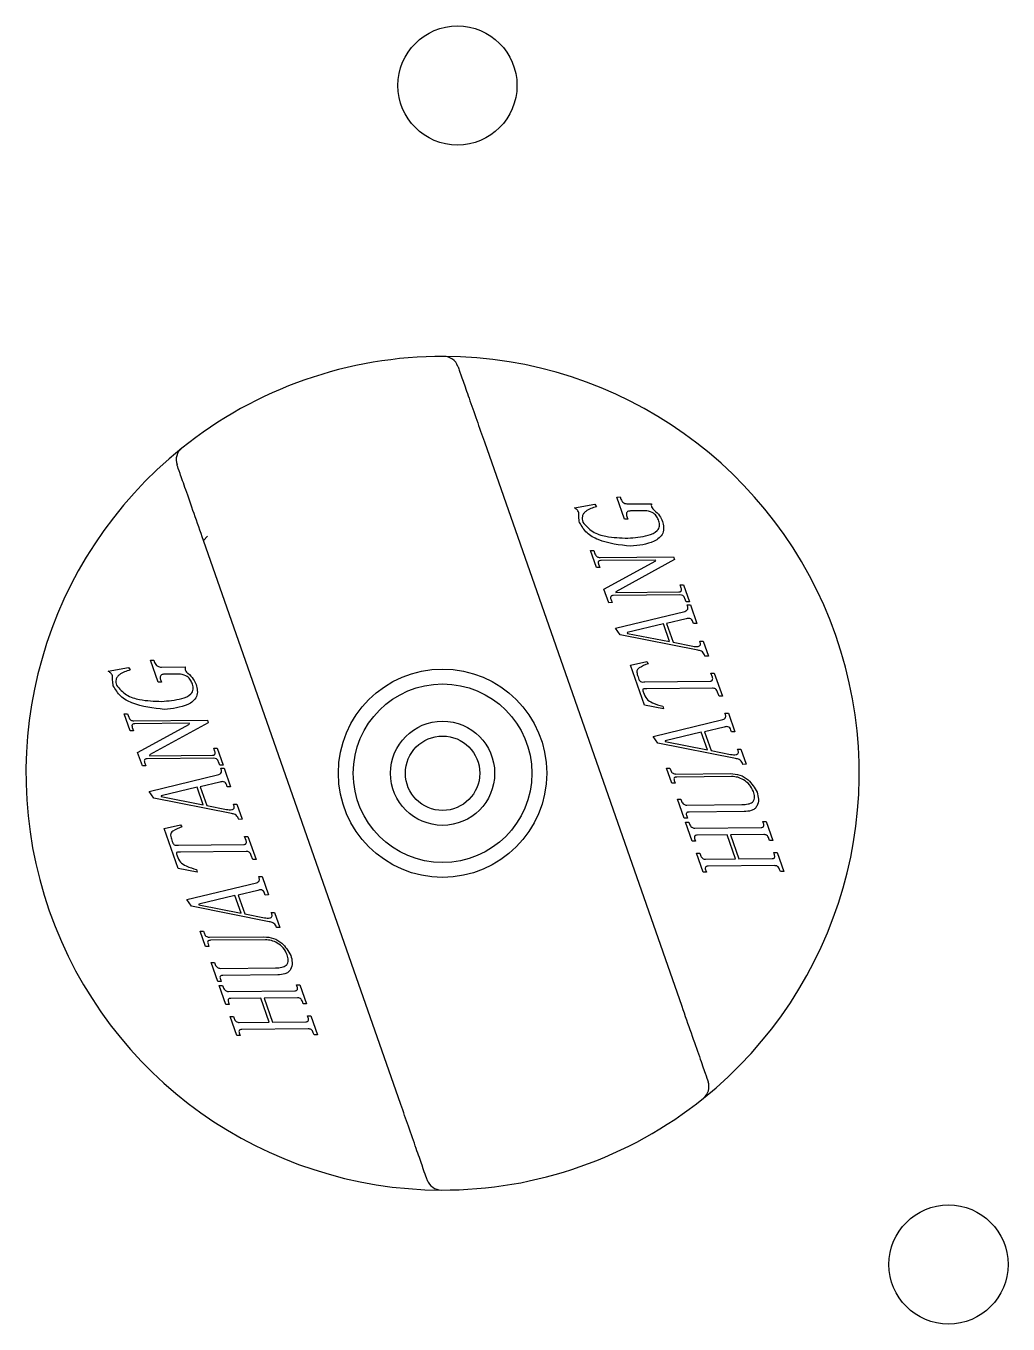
# Model space of a CAD drawing. Extents: x 59521 to 184406, y -1257 to 56672.
# Drawn here: x 63828.37 to 63861.37, y 15238.63 to 15282.23 of the extents above; entities that cross this region are included whole.
import ezdxf

# ---------------------------------------------------------------- set-up
doc = ezdxf.new("R2010")
doc.units = 0
doc.header["$MEASUREMENT"] = 0
doc.layers.get('0').update_dxf_attribs({"linetype": 'CONTINUOUS'})

# ---------------------------------------------------------------- blocks, each defined once
blk = doc.blocks.new('hu7888')
at = {"color": 87, "linetype": 'Continuous', "lineweight": 25}
for p, q in [((703.541, 397.026), (710.172, 378.078)), ((707.988, 395.178), (708.101, 395.179)), ((708.247, 394.438), (707.988, 395.178)), ((708.101, 395.179), (708.127, 395.105)), ((706.567, 394.81), (707.248, 394.935)), ((707.248, 394.935), (707.308, 394.852)), ((708.359, 394.945), (709.157, 394.952)), ((708.997, 394.714), (708.457, 394.709)), ((708.361, 394.438), (708.247, 394.438)), ((708.329, 394.528), (708.361, 394.438)), ((700.734, 374.774), (694.102, 393.722)), ((694.243, 393.86), (694.106, 393.712)), ((707.106, 393.38), (707.219, 393.381)), ((707.306, 392.808), (707.106, 393.38)), ((707.219, 393.381), (707.258, 393.27)), ((707.38, 392.919), (707.419, 392.808)), ((707.427, 393.147), (709.901, 393.169)), ((709.291, 393.062), (707.462, 393.045)), ((707.559, 392.085), (709.301, 393.034)), ((709.933, 393.076), (707.954, 391.997)), ((709.301, 393.034), (709.291, 393.062)), ((709.901, 393.169), (709.933, 393.076)), ((707.419, 392.808), (707.306, 392.808)), ((707.718, 391.629), (707.559, 392.085)), ((707.954, 391.997), (707.964, 391.969)), ((707.964, 391.969), (710.075, 391.988)), ((710.118, 392.225), (710.231, 392.226)), ((710.156, 392.114), (710.118, 392.225)), ((710.231, 392.226), (710.431, 391.654)), ((707.832, 391.63), (707.718, 391.629)), ((707.799, 391.724), (707.832, 391.63)), ((710.11, 391.887), (707.874, 391.867)), ((710.318, 391.653), (710.279, 391.764)), ((710.431, 391.654), (710.318, 391.653)), ((710.353, 391.552), (710.466, 391.553)), ((710.368, 391.509), (710.353, 391.552)), ((710.466, 391.553), (710.684, 390.931)), ((707.942, 390.775), (710.282, 391.338)), ((708.1, 390.55), (707.942, 390.775)), ((709.556, 390.915), (708.344, 390.625)), ((709.764, 390.32), (709.556, 390.915)), ((710.325, 391.084), (709.665, 390.926)), ((709.665, 390.926), (709.885, 390.297)), ((710.571, 390.93), (710.551, 390.987)), ((710.684, 390.931), (710.571, 390.93)), ((710.711, 390.032), (708.1, 390.55)), ((708.344, 390.625), (708.346, 390.598)), ((708.346, 390.598), (709.764, 390.32)), ((709.885, 390.297), (710.544, 390.167)), ((710.777, 390.34), (710.89, 390.341)), ((710.792, 390.298), (710.777, 390.34)), ((710.89, 390.341), (711.067, 389.836)), ((710.954, 389.835), (710.939, 389.877)), ((711.067, 389.836), (710.954, 389.835)), ((690.899, 389.327), (691.58, 389.452)), ((691.58, 389.452), (691.64, 389.369)), ((692.579, 388.954), (692.32, 389.695)), ((692.32, 389.695), (692.433, 389.695)), ((692.433, 389.695), (692.459, 389.622)), ((692.691, 389.461), (693.489, 389.469)), ((708.453, 389.53), (709.001, 389.648)), ((708.923, 388.188), (708.453, 389.53)), ((709.001, 389.648), (709.041, 389.578)), ((692.692, 388.955), (692.579, 388.954)), ((692.661, 389.045), (692.692, 388.955)), ((693.329, 389.231), (692.789, 389.226)), ((708.936, 388.972), (711.123, 388.992)), ((711.155, 389.262), (711.268, 389.264)), ((711.202, 389.128), (711.155, 389.262)), ((711.268, 389.264), (711.539, 388.489)), ((711.206, 388.756), (709.002, 388.736)), ((711.426, 388.488), (711.378, 388.623)), ((711.539, 388.489), (711.426, 388.488)), ((709.555, 388.065), (708.923, 388.188)), ((709.541, 388.15), (709.555, 388.065)), ((691.638, 387.324), (691.438, 387.897)), ((691.438, 387.897), (691.551, 387.897)), ((691.551, 387.897), (691.59, 387.786)), ((691.759, 387.663), (694.233, 387.686)), ((694.233, 387.686), (694.265, 387.592)), ((709.214, 387.139), (711.555, 387.701)), ((711.626, 387.916), (711.739, 387.917)), ((711.641, 387.873), (711.626, 387.916)), ((711.739, 387.917), (711.957, 387.295)), ((691.751, 387.325), (691.638, 387.324)), ((691.712, 387.436), (691.751, 387.325)), ((693.623, 387.579), (691.794, 387.562)), ((691.891, 386.601), (693.633, 387.551)), ((694.265, 387.592), (692.286, 386.514)), ((693.633, 387.551), (693.623, 387.579)), ((710.828, 387.279), (709.617, 386.989)), ((711.037, 386.684), (710.828, 387.279)), ((711.598, 387.448), (710.938, 387.29)), ((710.938, 387.29), (711.158, 386.661)), ((711.844, 387.294), (711.824, 387.351)), ((711.957, 387.295), (711.844, 387.294)), ((694.45, 386.742), (694.562, 386.743)), ((694.488, 386.631), (694.45, 386.742)), ((694.562, 386.743), (694.763, 386.17)), ((709.372, 386.914), (709.214, 387.139)), ((711.983, 386.395), (709.372, 386.914)), ((709.617, 386.989), (709.619, 386.962)), ((709.619, 386.962), (711.037, 386.684)), ((692.05, 386.146), (691.891, 386.601)), ((694.442, 386.404), (692.206, 386.384)), ((692.286, 386.514), (692.296, 386.486)), ((692.296, 386.486), (694.407, 386.505)), ((711.158, 386.661), (711.817, 386.531)), ((712.05, 386.704), (712.163, 386.705)), ((712.065, 386.661), (712.05, 386.704)), ((712.163, 386.705), (712.34, 386.2)), ((692.163, 386.147), (692.05, 386.146)), ((692.131, 386.241), (692.163, 386.147)), ((694.65, 386.169), (694.611, 386.28)), ((694.763, 386.17), (694.65, 386.169)), ((694.685, 386.068), (694.798, 386.069)), ((694.7, 386.026), (694.685, 386.068)), ((694.798, 386.069), (695.016, 385.448)), ((709.663, 386.074), (709.776, 386.075)), ((709.839, 385.569), (709.663, 386.074)), ((709.776, 386.075), (709.804, 385.994)), ((709.973, 385.874), (711.804, 385.891)), ((712.227, 386.199), (712.212, 386.241)), ((712.34, 386.2), (712.227, 386.199)), ((692.274, 385.292), (694.614, 385.854)), ((693.888, 385.431), (692.676, 385.141)), ((694.096, 384.836), (693.888, 385.431)), ((694.657, 385.601), (693.997, 385.443)), ((693.997, 385.443), (694.217, 384.813)), ((694.903, 385.446), (694.883, 385.503)), ((695.016, 385.448), (694.903, 385.446)), ((709.953, 385.57), (709.839, 385.569)), ((709.924, 385.651), (709.953, 385.57)), ((711.85, 385.79), (710.009, 385.773)), ((692.432, 385.066), (692.274, 385.292)), ((695.042, 384.548), (692.432, 385.066)), ((692.676, 385.141), (692.678, 385.115)), ((692.678, 385.115), (694.096, 384.836)), ((710.028, 385.03), (710.141, 385.031)), ((710.252, 384.391), (710.028, 385.03)), ((710.141, 385.031), (710.166, 384.959)), ((694.217, 384.813), (694.876, 384.684)), ((695.109, 384.857), (695.222, 384.858)), ((695.124, 384.814), (695.109, 384.857)), ((695.222, 384.858), (695.399, 384.352)), ((710.339, 384.83), (712.196, 384.847)), ((712.268, 384.611), (710.421, 384.594)), ((692.785, 384.046), (693.333, 384.164)), ((693.333, 384.164), (693.373, 384.095)), ((695.286, 384.351), (695.271, 384.394)), ((695.399, 384.352), (695.286, 384.351)), ((710.365, 384.391), (710.252, 384.391)), ((710.299, 384.256), (710.412, 384.257)), ((710.523, 383.616), (710.299, 384.256)), ((710.34, 384.463), (710.365, 384.391)), ((710.412, 384.257), (710.434, 384.195)), ((712.899, 384.279), (713.011, 384.281)), ((712.924, 384.207), (712.899, 384.279)), ((713.011, 384.281), (713.235, 383.641)), ((693.255, 382.704), (692.785, 384.046)), ((695.486, 383.779), (695.599, 383.78)), ((695.534, 383.644), (695.486, 383.779)), ((695.599, 383.78), (695.87, 383.006)), ((710.608, 384.056), (712.844, 384.076)), ((711.695, 383.829), (710.691, 383.82)), ((711.978, 383.021), (711.695, 383.829)), ((712.929, 383.841), (711.808, 383.831)), ((711.808, 383.831), (712.091, 383.023)), ((713.122, 383.64), (713.097, 383.712)), ((693.267, 383.488), (695.455, 383.508)), ((695.537, 383.272), (693.334, 383.253)), ((710.636, 383.617), (710.523, 383.616)), ((710.614, 383.679), (710.636, 383.617)), ((713.235, 383.641), (713.122, 383.64)), ((695.757, 383.004), (695.71, 383.139)), ((695.87, 383.006), (695.757, 383.004)), ((710.664, 383.212), (710.777, 383.213)), ((710.888, 382.573), (710.664, 383.212)), ((710.777, 383.213), (710.799, 383.151)), ((710.973, 383.012), (711.978, 383.021)), ((712.091, 383.023), (713.211, 383.033)), ((713.264, 383.236), (713.377, 383.237)), ((713.289, 383.164), (713.264, 383.236)), ((713.377, 383.237), (713.601, 382.597)), ((693.887, 382.582), (693.255, 382.704)), ((693.873, 382.667), (693.887, 382.582)), ((695.958, 382.432), (696.071, 382.433)), ((695.973, 382.389), (695.958, 382.432)), ((696.071, 382.433), (696.288, 381.811)), ((711.001, 382.573), (710.888, 382.573)), ((710.98, 382.635), (711.001, 382.573)), ((713.292, 382.797), (711.056, 382.777)), ((713.488, 382.596), (713.462, 382.668)), ((713.601, 382.597), (713.488, 382.596)), ((693.546, 381.655), (695.887, 382.218)), ((695.929, 381.965), (695.27, 381.806)), ((693.704, 381.43), (693.546, 381.655)), ((695.16, 381.795), (693.948, 381.505)), ((693.948, 381.505), (693.951, 381.479)), ((695.368, 381.2), (695.16, 381.795)), ((695.27, 381.806), (695.49, 381.177)), ((696.175, 381.81), (696.156, 381.867)), ((696.288, 381.811), (696.175, 381.81)), ((696.315, 380.912), (693.704, 381.43)), ((693.951, 381.479), (695.368, 381.2)), ((695.49, 381.177), (696.149, 381.047)), ((696.382, 381.221), (696.495, 381.222)), ((696.397, 381.178), (696.382, 381.221)), ((696.495, 381.222), (696.672, 380.716)), ((696.559, 380.715), (696.544, 380.758)), ((696.672, 380.716), (696.559, 380.715)), ((693.995, 380.591), (694.108, 380.591)), ((694.171, 380.086), (693.995, 380.591)), ((694.108, 380.591), (694.136, 380.51)), ((694.305, 380.39), (696.136, 380.407)), ((696.182, 380.306), (694.341, 380.29)), ((694.284, 380.086), (694.171, 380.086)), ((694.256, 380.167), (694.284, 380.086)), ((694.36, 379.547), (694.473, 379.547)), ((694.584, 378.907), (694.36, 379.547)), ((694.473, 379.547), (694.498, 379.475)), ((694.671, 379.347), (696.528, 379.364)), ((694.697, 378.908), (694.584, 378.907)), ((694.672, 378.98), (694.697, 378.908)), ((696.6, 379.128), (694.753, 379.111)), ((694.631, 378.772), (694.744, 378.773)), ((694.855, 378.133), (694.631, 378.772)), ((694.744, 378.773), (694.766, 378.711)), ((694.94, 378.572), (697.176, 378.593)), ((697.23, 378.796), (697.343, 378.797)), ((697.256, 378.724), (697.23, 378.796)), ((697.343, 378.797), (697.567, 378.157)), ((694.968, 378.133), (694.855, 378.133)), ((694.946, 378.195), (694.968, 378.133)), ((696.027, 378.346), (695.023, 378.337)), ((696.31, 377.538), (696.027, 378.346)), ((697.261, 378.357), (696.14, 378.347)), ((696.14, 378.347), (696.423, 377.539)), ((697.454, 378.156), (697.429, 378.228)), ((697.567, 378.157), (697.454, 378.156)), ((695.22, 377.089), (694.996, 377.729)), ((694.996, 377.729), (695.109, 377.729)), ((695.109, 377.729), (695.131, 377.667)), ((697.596, 377.752), (697.709, 377.753)), ((697.621, 377.68), (697.596, 377.752)), ((697.709, 377.753), (697.933, 377.114)), ((695.305, 377.529), (696.31, 377.538)), ((695.311, 377.152), (695.333, 377.09)), ((697.624, 377.313), (695.388, 377.293)), ((696.423, 377.539), (697.543, 377.549)), ((697.82, 377.112), (697.794, 377.185)), ((695.333, 377.09), (695.22, 377.089)), ((697.933, 377.114), (697.82, 377.112))]:
    blk.add_line(p, q, dxfattribs=at)
for centre, radius in [((702.637, 409), 2), ((702.137, 385.9), 3.5), ((702.137, 385.9), 3), ((702.137, 385.9), 1.75), ((702.137, 385.9), 1.25), ((719.137, 369.4), 2)]:
    blk.add_circle(centre, radius, dxfattribs=at)
for centre, radius, start, end in [((702.137, 385.9), 14, 89.8178, 128.7603), ((702.18, 399.4), 0.5, 19.289, 89.8178), ((702.137, 385.9), 14, 308.7603, 89.8178), ((702.137, 385.9), 14, 128.7603, 269.8178), ((693.686, 396.427), 0.5, 128.7603, 199.289), ((710.589, 375.373), 0.5, 308.7603, 19.289), ((702.137, 385.9), 14, 269.8178, 308.7603), ((702.095, 372.4), 0.5, 199.289, 269.8178)]:
    blk.add_arc(centre, radius, start, end, dxfattribs=at)
for points, knots in [([(702.652, 399.565), (702.661, 399.54), (702.679, 399.489), (702.816, 399.096), (703.021, 398.511), (703.273, 397.79), (703.455, 397.272), (703.541, 397.026)], [0, 0, 0, 0, 0.197277, 0.394399, 0.595692, 0.807975, 1, 1, 1, 1]), ([(694.102, 393.722), (693.996, 394.028), (693.782, 394.639), (693.501, 395.44), (693.305, 396.002), (693.222, 396.238), (693.216, 396.256), (693.214, 396.262)], [0, 0, 0, 0, 0.23777, 0.476055, 0.699874, 0.907908, 1, 1, 1, 1]), ([(708.127, 395.105), (708.139, 395.08), (708.162, 395.028), (708.243, 394.962), (708.315, 394.951), (708.359, 394.945)], [0, 0, 0, 0, 0.281006, 0.562098, 1, 1, 1, 1]), ([(706.716, 394.658), (706.696, 394.694), (706.661, 394.759), (706.596, 394.795), (706.567, 394.81)], [0, 0, 0, 0, 0.558797, 1, 1, 1, 1]), ([(706.738, 394.323), (706.729, 394.385), (706.713, 394.496), (706.715, 394.609), (706.716, 394.658)], [0, 0, 0, 0, 0.559306, 1, 1, 1, 1]), ([(707.308, 394.852), (707.18, 394.813), (707.018, 394.763), (706.872, 394.625), (706.827, 394.534), (706.819, 394.432), (706.837, 394.368), (706.847, 394.336)], [0, 0, 0, 0, 0.499449, 0.624656, 0.749634, 0.874662, 1, 1, 1, 1]), ([(708.457, 394.709), (708.44, 394.708), (708.405, 394.707), (708.354, 394.692), (708.314, 394.648), (708.311, 394.587), (708.323, 394.548), (708.329, 394.528)], [0, 0, 0, 0, 0.187667, 0.374442, 0.559677, 0.779027, 1, 1, 1, 1]), ([(709.404, 394.372), (709.384, 394.421), (709.343, 394.518), (709.214, 394.664), (709.079, 394.695), (708.997, 394.714)], [0, 0, 0, 0, 0.281476, 0.56244, 1, 1, 1, 1]), ([(709.157, 394.952), (709.154, 394.933), (709.147, 394.9), (709.156, 394.868), (709.16, 394.853)], [0, 0, 0, 0, 0.560673, 1, 1, 1, 1]), ([(709.16, 394.853), (709.171, 394.828), (709.191, 394.783), (709.23, 394.753), (709.247, 394.74)], [0, 0, 0, 0, 0.559624, 1, 1, 1, 1]), ([(709.247, 394.74), (709.314, 394.68), (709.435, 394.574), (709.495, 394.425), (709.522, 394.36)], [0, 0, 0, 0, 0.559368, 1, 1, 1, 1]), ([(708.455, 393.527), (708.085, 393.566), (707.569, 393.621), (706.965, 393.943), (706.814, 394.196), (706.738, 394.323)], [0, 0, 0, 0, 0.559909, 0.780934, 1, 1, 1, 1]), ([(706.847, 394.336), (706.95, 394.219), (707.159, 393.981), (707.713, 393.817), (708.115, 393.804), (708.361, 393.796)], [0, 0, 0, 0, 0.27615, 0.557429, 1, 1, 1, 1]), ([(708.361, 393.796), (708.588, 393.815), (708.929, 393.842), (709.298, 393.979), (709.405, 394.117), (709.44, 394.23), (709.418, 394.315), (709.404, 394.372)], [0, 0, 0, 0, 0.500936, 0.749852, 0.812573, 0.875261, 1, 1, 1, 1]), ([(709.522, 394.36), (709.541, 394.295), (709.578, 394.165), (709.552, 393.956), (709.422, 393.791), (709.069, 393.586), (708.728, 393.553), (708.455, 393.527)], [0, 0, 0, 0, 0.125503, 0.250311, 0.375033, 0.500606, 1, 1, 1, 1]), ([(707.258, 393.27), (707.266, 393.25), (707.283, 393.212), (707.328, 393.172), (707.377, 393.149), (707.411, 393.147), (707.427, 393.147)], [0, 0, 0, 0, 0.279859, 0.559649, 0.77957, 1, 1, 1, 1]), ([(707.462, 393.045), (707.446, 393.044), (707.422, 393.043), (707.391, 393.032), (707.372, 393.014), (707.366, 392.987), (707.369, 392.955), (707.376, 392.933), (707.38, 392.919)], [0, 0, 0, 0, 0.249733, 0.375104, 0.499594, 0.639463, 0.77967, 1, 1, 1, 1]), ([(710.075, 391.988), (710.09, 391.989), (710.114, 391.991), (710.142, 392.005), (710.163, 392.029), (710.17, 392.07), (710.161, 392.099), (710.156, 392.114)], [0, 0, 0, 0, 0.250144, 0.375775, 0.500845, 0.749649, 1, 1, 1, 1]), ([(707.874, 391.867), (707.857, 391.866), (707.831, 391.865), (707.8, 391.848), (707.78, 391.818), (707.783, 391.773), (707.793, 391.741), (707.799, 391.724)], [0, 0, 0, 0, 0.250285, 0.375558, 0.499968, 0.749142, 1, 1, 1, 1]), ([(710.279, 391.764), (710.271, 391.784), (710.256, 391.823), (710.2, 391.88), (710.144, 391.884), (710.11, 391.887)], [0, 0, 0, 0, 0.281509, 0.561411, 1, 1, 1, 1]), ([(710.282, 391.338), (710.301, 391.346), (710.338, 391.363), (710.376, 391.409), (710.382, 391.463), (710.373, 391.494), (710.368, 391.509)], [0, 0, 0, 0, 0.280871, 0.558829, 0.779005, 1, 1, 1, 1]), ([(710.551, 390.987), (710.541, 391.012), (710.522, 391.062), (710.454, 391.105), (710.385, 391.102), (710.345, 391.09), (710.325, 391.084)], [0, 0, 0, 0, 0.280895, 0.558036, 0.778749, 1, 1, 1, 1]), ([(710.544, 390.167), (710.605, 390.158), (710.681, 390.147), (710.769, 390.172), (710.804, 390.207), (710.805, 390.254), (710.796, 390.283), (710.792, 390.298)], [0, 0, 0, 0, 0.49977, 0.625567, 0.74937, 0.874421, 1, 1, 1, 1]), ([(710.939, 389.877), (710.927, 389.902), (710.902, 389.95), (710.822, 390.011), (710.753, 390.024), (710.711, 390.032)], [0, 0, 0, 0, 0.27961, 0.559697, 1, 1, 1, 1]), ([(691.64, 389.369), (691.511, 389.329), (691.35, 389.279), (691.204, 389.141), (691.159, 389.05), (691.151, 388.949), (691.169, 388.885), (691.178, 388.853)], [0, 0, 0, 0, 0.499423, 0.624677, 0.749665, 0.874687, 1, 1, 1, 1]), ([(692.459, 389.622), (692.471, 389.596), (692.494, 389.545), (692.575, 389.479), (692.647, 389.468), (692.691, 389.461)], [0, 0, 0, 0, 0.280997, 0.562112, 1, 1, 1, 1]), ([(693.489, 389.469), (693.485, 389.45), (693.479, 389.417), (693.488, 389.384), (693.492, 389.37)], [0, 0, 0, 0, 0.560644, 1, 1, 1, 1]), ([(693.492, 389.37), (693.503, 389.344), (693.522, 389.299), (693.562, 389.27), (693.579, 389.257)], [0, 0, 0, 0, 0.559537, 1, 1, 1, 1]), ([(709.041, 389.578), (708.94, 389.538), (708.814, 389.486), (708.684, 389.395), (708.668, 389.341), (708.666, 389.258), (708.687, 389.192), (708.704, 389.139)], [0, 0, 0, 0, 0.500807, 0.625086, 0.687531, 0.750164, 1, 1, 1, 1]), ([(691.048, 389.175), (691.028, 389.211), (690.992, 389.276), (690.928, 389.311), (690.899, 389.327)], [0, 0, 0, 0, 0.5589256, 1, 1, 1, 1]), ([(691.07, 388.839), (691.061, 388.901), (691.045, 389.013), (691.047, 389.125), (691.048, 389.175)], [0, 0, 0, 0, 0.559306, 1, 1, 1, 1]), ([(692.789, 389.226), (692.771, 389.225), (692.737, 389.223), (692.686, 389.208), (692.646, 389.165), (692.643, 389.103), (692.655, 389.064), (692.661, 389.045)], [0, 0, 0, 0, 0.18748, 0.374483, 0.559642, 0.779048, 1, 1, 1, 1]), ([(693.736, 388.889), (693.715, 388.937), (693.675, 389.034), (693.546, 389.18), (693.411, 389.212), (693.329, 389.231)], [0, 0, 0, 0, 0.281505, 0.562378, 1, 1, 1, 1]), ([(693.579, 389.257), (693.646, 389.197), (693.766, 389.09), (693.827, 388.942), (693.854, 388.876)], [0, 0, 0, 0, 0.5593524, 1, 1, 1, 1]), ([(708.704, 389.139), (708.713, 389.11), (708.732, 389.053), (708.793, 388.948), (708.881, 388.962), (708.936, 388.972)], [0, 0, 0, 0, 0.283551, 0.555012, 1, 1, 1, 1]), ([(711.123, 388.992), (711.139, 388.993), (711.164, 388.994), (711.193, 389.011), (711.212, 389.039), (711.216, 389.081), (711.206, 389.112), (711.202, 389.128)], [0, 0, 0, 0, 0.250097, 0.375347, 0.500622, 0.749566, 1, 1, 1, 1]), ([(692.787, 388.044), (692.417, 388.083), (691.901, 388.138), (691.297, 388.459), (691.145, 388.713), (691.07, 388.839)], [0, 0, 0, 0, 0.559918, 0.780936, 1, 1, 1, 1]), ([(691.178, 388.853), (691.282, 388.735), (691.491, 388.498), (692.045, 388.334), (692.447, 388.321), (692.693, 388.313)], [0, 0, 0, 0, 0.276155, 0.55743, 1, 1, 1, 1]), ([(692.693, 388.313), (692.92, 388.331), (693.26, 388.359), (693.63, 388.496), (693.736, 388.634), (693.772, 388.746), (693.75, 388.832), (693.736, 388.889)], [0, 0, 0, 0, 0.5009381, 0.7498545, 0.8125677, 0.8752659, 1, 1, 1, 1]), ([(693.854, 388.876), (693.873, 388.811), (693.91, 388.681), (693.883, 388.472), (693.754, 388.307), (693.4, 388.103), (693.059, 388.07), (692.787, 388.044)], [0, 0, 0, 0, 0.125497, 0.250303, 0.375058, 0.500629, 1, 1, 1, 1]), ([(709.002, 388.736), (708.978, 388.736), (708.936, 388.735), (708.89, 388.732), (708.868, 388.724), (708.865, 388.72), (708.862, 388.713), (708.864, 388.695), (708.872, 388.659), (708.882, 388.629), (708.889, 388.608)], [0, 0, 0, 0, 0.280314, 0.500117, 0.531978, 0.546407, 0.561548, 0.626391, 0.749954, 1, 1, 1, 1]), ([(708.889, 388.608), (708.918, 388.533), (708.975, 388.382), (709.23, 388.237), (709.423, 388.183), (709.541, 388.15)], [0, 0, 0, 0, 0.280183, 0.558147, 1, 1, 1, 1]), ([(711.378, 388.623), (711.37, 388.643), (711.354, 388.685), (711.312, 388.732), (711.258, 388.753), (711.223, 388.755), (711.206, 388.756)], [0, 0, 0, 0, 0.2805257, 0.5598698, 0.7798732, 1, 1, 1, 1]), ([(691.59, 387.786), (691.598, 387.767), (691.615, 387.728), (691.66, 387.688), (691.709, 387.665), (691.742, 387.664), (691.759, 387.663)], [0, 0, 0, 0, 0.2799606, 0.5595915, 0.7795411, 1, 1, 1, 1]), ([(711.555, 387.701), (711.574, 387.71), (711.611, 387.727), (711.648, 387.773), (711.654, 387.827), (711.645, 387.858), (711.641, 387.873)], [0, 0, 0, 0, 0.280717, 0.55876, 0.779004, 1, 1, 1, 1]), ([(691.794, 387.562), (691.778, 387.561), (691.754, 387.559), (691.723, 387.548), (691.704, 387.53), (691.698, 387.504), (691.701, 387.472), (691.708, 387.449), (691.712, 387.436)], [0, 0, 0, 0, 0.249719, 0.375112, 0.499541, 0.639402, 0.779601, 1, 1, 1, 1]), ([(711.824, 387.351), (711.814, 387.376), (711.794, 387.425), (711.727, 387.468), (711.657, 387.466), (711.618, 387.454), (711.598, 387.448)], [0, 0, 0, 0, 0.280936, 0.558043, 0.778753, 1, 1, 1, 1]), ([(692.206, 386.384), (692.189, 386.383), (692.163, 386.381), (692.132, 386.365), (692.112, 386.335), (692.115, 386.289), (692.125, 386.257), (692.131, 386.241)], [0, 0, 0, 0, 0.250277, 0.375551, 0.499963, 0.749139, 1, 1, 1, 1]), ([(694.407, 386.505), (694.422, 386.506), (694.446, 386.507), (694.474, 386.521), (694.495, 386.545), (694.502, 386.586), (694.493, 386.616), (694.488, 386.631)], [0, 0, 0, 0, 0.250153, 0.375783, 0.500851, 0.749652, 1, 1, 1, 1]), ([(694.611, 386.28), (694.603, 386.3), (694.588, 386.339), (694.532, 386.396), (694.476, 386.401), (694.442, 386.404)], [0, 0, 0, 0, 0.281509, 0.561411, 1, 1, 1, 1]), ([(711.817, 386.531), (711.878, 386.522), (711.953, 386.511), (712.042, 386.535), (712.076, 386.57), (712.078, 386.618), (712.069, 386.647), (712.065, 386.661)], [0, 0, 0, 0, 0.499764, 0.625573, 0.749374, 0.874423, 1, 1, 1, 1]), ([(712.212, 386.241), (712.2, 386.265), (712.175, 386.314), (712.095, 386.375), (712.025, 386.388), (711.983, 386.395)], [0, 0, 0, 0, 0.279533, 0.559749, 1, 1, 1, 1]), ([(694.614, 385.854), (694.633, 385.862), (694.67, 385.879), (694.707, 385.926), (694.713, 385.979), (694.705, 386.01), (694.7, 386.026)], [0, 0, 0, 0, 0.280871, 0.558829, 0.779005, 1, 1, 1, 1]), ([(709.804, 385.994), (709.813, 385.975), (709.829, 385.936), (709.875, 385.898), (709.924, 385.876), (709.957, 385.875), (709.973, 385.874)], [0, 0, 0, 0, 0.279996, 0.560297, 0.780251, 1, 1, 1, 1]), ([(711.804, 385.891), (711.913, 385.881), (712.131, 385.861), (712.476, 385.655), (712.618, 385.413), (712.705, 385.265)], [0, 0, 0, 0, 0.280862, 0.561799, 1, 1, 1, 1]), ([(694.883, 385.503), (694.873, 385.528), (694.853, 385.578), (694.786, 385.621), (694.717, 385.619), (694.677, 385.607), (694.657, 385.601)], [0, 0, 0, 0, 0.280895, 0.558036, 0.778749, 1, 1, 1, 1]), ([(710.009, 385.773), (709.989, 385.772), (709.961, 385.77), (709.928, 385.754), (709.91, 385.728), (709.912, 385.69), (709.92, 385.664), (709.924, 385.651)], [0, 0, 0, 0, 0.313588, 0.437003, 0.5602, 0.779358, 1, 1, 1, 1]), ([(712.583, 385.288), (712.544, 385.368), (712.465, 385.527), (712.265, 385.678), (712.059, 385.775), (711.92, 385.785), (711.85, 385.79)], [0, 0, 0, 0, 0.279391, 0.559505, 0.779772, 1, 1, 1, 1]), ([(712.196, 384.847), (712.266, 384.85), (712.364, 384.853), (712.484, 384.888), (712.561, 384.93), (712.607, 385.012), (712.627, 385.136), (712.601, 385.227), (712.583, 385.288)], [0, 0, 0, 0, 0.280567, 0.390837, 0.500931, 0.625227, 0.750247, 1, 1, 1, 1]), ([(712.705, 385.265), (712.726, 385.186), (712.769, 385.03), (712.73, 384.819), (712.621, 384.694), (712.472, 384.623), (712.349, 384.616), (712.268, 384.611)], [0, 0, 0, 0, 0.2503914, 0.4993854, 0.624309, 0.7495808, 1, 1, 1, 1]), ([(694.876, 384.684), (694.937, 384.675), (695.013, 384.664), (695.101, 384.688), (695.135, 384.723), (695.137, 384.771), (695.128, 384.8), (695.124, 384.814)], [0, 0, 0, 0, 0.4997, 0.625535, 0.749361, 0.874435, 1, 1, 1, 1]), ([(710.166, 384.959), (710.175, 384.939), (710.192, 384.899), (710.237, 384.858), (710.288, 384.833), (710.322, 384.831), (710.339, 384.83)], [0, 0, 0, 0, 0.280046, 0.559613, 0.779694, 1, 1, 1, 1]), ([(710.421, 384.594), (710.404, 384.593), (710.38, 384.592), (710.349, 384.579), (710.325, 384.554), (710.325, 384.51), (710.335, 384.479), (710.34, 384.463)], [0, 0, 0, 0, 0.250302, 0.375849, 0.500967, 0.748945, 1, 1, 1, 1]), ([(695.271, 384.394), (695.259, 384.418), (695.234, 384.467), (695.154, 384.528), (695.085, 384.54), (695.042, 384.548)], [0, 0, 0, 0, 0.279651, 0.559717, 1, 1, 1, 1]), ([(710.434, 384.195), (710.443, 384.174), (710.46, 384.133), (710.504, 384.087), (710.555, 384.059), (710.591, 384.057), (710.608, 384.056)], [0, 0, 0, 0, 0.280106, 0.560116, 0.779964, 1, 1, 1, 1]), ([(712.844, 384.076), (712.86, 384.077), (712.884, 384.079), (712.912, 384.094), (712.932, 384.12), (712.938, 384.162), (712.928, 384.192), (712.924, 384.207)], [0, 0, 0, 0, 0.2495964, 0.3751796, 0.5003477, 0.7494244, 1, 1, 1, 1]), ([(693.373, 384.095), (693.272, 384.054), (693.146, 384.003), (693.016, 383.912), (693, 383.857), (692.997, 383.775), (693.019, 383.708), (693.035, 383.655)], [0, 0, 0, 0, 0.500867, 0.625073, 0.687545, 0.750174, 1, 1, 1, 1]), ([(710.691, 383.82), (710.673, 383.819), (710.648, 383.818), (710.617, 383.802), (710.596, 383.773), (710.599, 383.727), (710.609, 383.695), (710.614, 383.679)], [0, 0, 0, 0, 0.250336, 0.375469, 0.5004, 0.749165, 1, 1, 1, 1]), ([(713.097, 383.712), (713.089, 383.732), (713.074, 383.772), (713.032, 383.818), (712.979, 383.838), (712.946, 383.84), (712.929, 383.841)], [0, 0, 0, 0, 0.280614, 0.559626, 0.779608, 1, 1, 1, 1]), ([(693.035, 383.655), (693.045, 383.626), (693.064, 383.569), (693.125, 383.464), (693.213, 383.479), (693.267, 383.488)], [0, 0, 0, 0, 0.283551, 0.555012, 1, 1, 1, 1]), ([(693.334, 383.253), (693.31, 383.252), (693.267, 383.251), (693.222, 383.248), (693.2, 383.241), (693.197, 383.237), (693.194, 383.229), (693.196, 383.211), (693.204, 383.175), (693.214, 383.145), (693.221, 383.125)], [0, 0, 0, 0, 0.280314, 0.500117, 0.531978, 0.546407, 0.561548, 0.626391, 0.749954, 1, 1, 1, 1]), ([(695.455, 383.508), (695.471, 383.509), (695.496, 383.511), (695.525, 383.528), (695.543, 383.555), (695.548, 383.598), (695.538, 383.629), (695.534, 383.644)], [0, 0, 0, 0, 0.250049, 0.375321, 0.500579, 0.749532, 1, 1, 1, 1]), ([(695.71, 383.139), (695.702, 383.16), (695.686, 383.201), (695.644, 383.248), (695.59, 383.27), (695.555, 383.271), (695.537, 383.272)], [0, 0, 0, 0, 0.28046, 0.559668, 0.779874, 1, 1, 1, 1]), ([(693.221, 383.125), (693.25, 383.049), (693.307, 382.899), (693.562, 382.753), (693.754, 382.7), (693.873, 382.667)], [0, 0, 0, 0, 0.280183, 0.558147, 1, 1, 1, 1]), ([(710.799, 383.151), (710.808, 383.13), (710.825, 383.089), (710.869, 383.044), (710.921, 383.015), (710.956, 383.013), (710.973, 383.012)], [0, 0, 0, 0, 0.280144, 0.5602919, 0.780063, 1, 1, 1, 1]), ([(713.211, 383.033), (713.227, 383.034), (713.251, 383.035), (713.28, 383.051), (713.298, 383.077), (713.302, 383.118), (713.294, 383.149), (713.289, 383.164)], [0, 0, 0, 0, 0.249693, 0.375388, 0.500736, 0.749487, 1, 1, 1, 1]), ([(695.887, 382.218), (695.906, 382.226), (695.943, 382.243), (695.98, 382.29), (695.986, 382.343), (695.977, 382.374), (695.973, 382.389)], [0, 0, 0, 0, 0.280924, 0.558901, 0.778989, 1, 1, 1, 1]), ([(711.056, 382.777), (711.039, 382.776), (711.013, 382.774), (710.982, 382.758), (710.961, 382.729), (710.964, 382.684), (710.974, 382.651), (710.98, 382.635)], [0, 0, 0, 0, 0.250365, 0.37551, 0.500246, 0.749226, 1, 1, 1, 1]), ([(713.462, 382.668), (713.455, 382.688), (713.439, 382.729), (713.396, 382.774), (713.343, 382.795), (713.309, 382.796), (713.292, 382.797)], [0, 0, 0, 0, 0.280494, 0.559429, 0.779726, 1, 1, 1, 1]), ([(696.156, 381.867), (696.146, 381.892), (696.126, 381.942), (696.059, 381.985), (695.989, 381.983), (695.949, 381.971), (695.929, 381.965)], [0, 0, 0, 0, 0.28094, 0.558051, 0.778763, 1, 1, 1, 1]), ([(696.149, 381.047), (696.209, 381.039), (696.285, 381.027), (696.374, 381.052), (696.408, 381.087), (696.409, 381.135), (696.401, 381.163), (696.397, 381.178)], [0, 0, 0, 0, 0.499763, 0.625572, 0.749374, 0.874422, 1, 1, 1, 1]), ([(696.544, 380.758), (696.531, 380.782), (696.507, 380.831), (696.427, 380.891), (696.357, 380.904), (696.315, 380.912)], [0, 0, 0, 0, 0.279588, 0.55986, 1, 1, 1, 1]), ([(694.136, 380.51), (694.145, 380.491), (694.161, 380.453), (694.206, 380.414), (694.256, 380.393), (694.289, 380.391), (694.305, 380.39)], [0, 0, 0, 0, 0.280052, 0.5602084, 0.7802067, 1, 1, 1, 1]), ([(694.341, 380.29), (694.321, 380.288), (694.293, 380.287), (694.26, 380.27), (694.242, 380.245), (694.243, 380.207), (694.252, 380.18), (694.256, 380.167)], [0, 0, 0, 0, 0.313588, 0.437003, 0.5602, 0.779358, 1, 1, 1, 1]), ([(696.136, 380.407), (696.245, 380.397), (696.463, 380.378), (696.807, 380.172), (696.95, 379.929), (697.037, 379.781)], [0, 0, 0, 0, 0.280862, 0.561799, 1, 1, 1, 1]), ([(696.915, 379.805), (696.876, 379.884), (696.797, 380.043), (696.597, 380.194), (696.39, 380.292), (696.252, 380.301), (696.182, 380.306)], [0, 0, 0, 0, 0.279392, 0.559507, 0.779773, 1, 1, 1, 1]), ([(696.528, 379.364), (696.598, 379.366), (696.696, 379.37), (696.816, 379.405), (696.893, 379.447), (696.939, 379.528), (696.959, 379.653), (696.933, 379.744), (696.915, 379.805)], [0, 0, 0, 0, 0.2805539, 0.3909015, 0.500923, 0.6252557, 0.750257, 1, 1, 1, 1]), ([(697.037, 379.781), (697.058, 379.703), (697.101, 379.546), (697.061, 379.335), (696.953, 379.21), (696.804, 379.14), (696.681, 379.133), (696.6, 379.128)], [0, 0, 0, 0, 0.250386, 0.49939, 0.624259, 0.749584, 1, 1, 1, 1]), ([(694.498, 379.475), (694.507, 379.455), (694.524, 379.416), (694.569, 379.374), (694.62, 379.349), (694.654, 379.348), (694.671, 379.347)], [0, 0, 0, 0, 0.280046, 0.559613, 0.779694, 1, 1, 1, 1]), ([(694.753, 379.111), (694.736, 379.11), (694.711, 379.108), (694.68, 379.096), (694.657, 379.071), (694.656, 379.026), (694.667, 378.995), (694.672, 378.98)], [0, 0, 0, 0, 0.250306, 0.375855, 0.501032, 0.749014, 1, 1, 1, 1]), ([(694.766, 378.711), (694.775, 378.69), (694.792, 378.649), (694.836, 378.603), (694.887, 378.575), (694.922, 378.573), (694.94, 378.572)], [0, 0, 0, 0, 0.280063, 0.560087, 0.779946, 1, 1, 1, 1]), ([(697.176, 378.593), (697.192, 378.594), (697.216, 378.595), (697.244, 378.611), (697.264, 378.637), (697.27, 378.678), (697.26, 378.709), (697.256, 378.724)], [0, 0, 0, 0, 0.249542, 0.37537, 0.500511, 0.749479, 1, 1, 1, 1]), ([(695.023, 378.337), (695.005, 378.336), (694.979, 378.334), (694.948, 378.318), (694.928, 378.289), (694.931, 378.244), (694.941, 378.212), (694.946, 378.195)], [0, 0, 0, 0, 0.250273, 0.375627, 0.500526, 0.749229, 1, 1, 1, 1]), ([(697.429, 378.228), (697.421, 378.248), (697.405, 378.288), (697.364, 378.334), (697.311, 378.355), (697.277, 378.356), (697.261, 378.357)], [0, 0, 0, 0, 0.280558, 0.55962, 0.779605, 1, 1, 1, 1]), ([(710.172, 378.078), (710.279, 377.772), (710.493, 377.161), (710.774, 376.36), (710.97, 375.798), (711.053, 375.562), (711.059, 375.544), (711.061, 375.538)], [0, 0, 0, 0, 0.237762, 0.476055, 0.699871, 0.907908, 1, 1, 1, 1]), ([(695.131, 377.667), (695.14, 377.647), (695.157, 377.605), (695.201, 377.56), (695.252, 377.532), (695.288, 377.53), (695.305, 377.529)], [0, 0, 0, 0, 0.280273, 0.560264, 0.780049, 1, 1, 1, 1]), ([(697.543, 377.549), (697.559, 377.55), (697.583, 377.552), (697.611, 377.567), (697.63, 377.594), (697.634, 377.635), (697.625, 377.665), (697.621, 377.68)], [0, 0, 0, 0, 0.249708, 0.375412, 0.500704, 0.749548, 1, 1, 1, 1]), ([(695.388, 377.293), (695.371, 377.292), (695.345, 377.291), (695.314, 377.274), (695.293, 377.245), (695.296, 377.2), (695.306, 377.168), (695.311, 377.152)], [0, 0, 0, 0, 0.250365, 0.37551, 0.500246, 0.749226, 1, 1, 1, 1]), ([(697.794, 377.185), (697.786, 377.205), (697.771, 377.245), (697.728, 377.291), (697.675, 377.311), (697.641, 377.312), (697.624, 377.313)], [0, 0, 0, 0, 0.280365, 0.55946, 0.779742, 1, 1, 1, 1]), ([(701.623, 372.235), (701.614, 372.26), (701.596, 372.311), (701.458, 372.704), (701.254, 373.289), (701.002, 374.01), (700.82, 374.528), (700.734, 374.774)], [0, 0, 0, 0, 0.197277, 0.394399, 0.595692, 0.80797, 1, 1, 1, 1])]:
    blk.add_open_spline(points, degree=3, knots=knots, dxfattribs=at)

msp = doc.modelspace()

# ---------------------------------------------------------------- block references
msp.add_blockref('hu7888', (63140.229, 14871.228))

doc.saveas('drawing.dxf')
